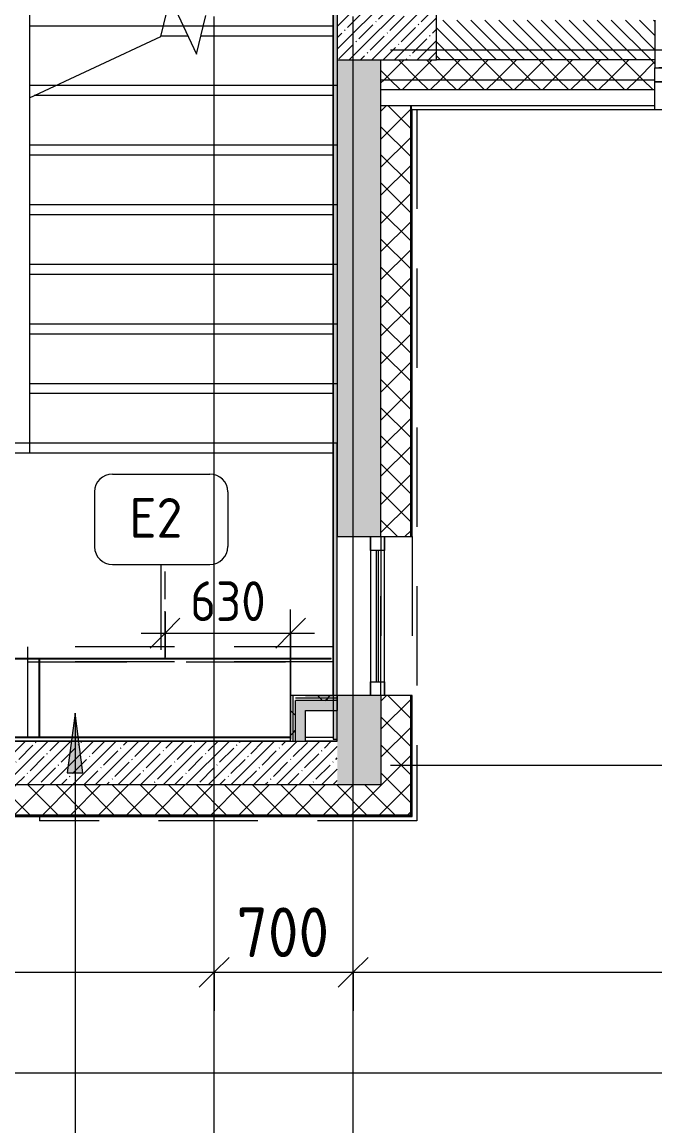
# Model space of a CAD drawing. Header units: millimetres. Extents: x -6228 to 201956, y -8553 to 30426.
# Drawn here: x 170844 to 174032, y -1816 to 3740 of the extents above; entities that cross this region are included whole.
import ezdxf

# ---------------------------------------------------------------- set-up
doc = ezdxf.new("R2010")
doc.units = ezdxf.units.MM
for name, pattern in [('200_ШТРИХ__ш1_п0_6_', [800, 500, -300]), ('ADSK_Штрих_ш2 п1', [300, 200, -100]), ('Осевая', [15875, 3175, -2381.25, 7937.5, -2381.25])]:
    doc.linetypes.add(name, pattern=pattern)
for name, color, linetype, lineweight in [('A-ANNO-DIMS', 7, 'Continuous', 9), ('A-ANNO-DIMS-100', 7, 'Continuous', 9), ('A-DETL-1', 7, 'ADSK_Штрих_ш2 п1', 9), ('A-DETL-MBND-1', 7, '200_ШТРИХ__ш1_п0_6_', 9), ('A-GLAZ-2', 7, 'Continuous', 9), ('A-WALL-1', 7, 'Continuous', 9), ('A-WALL-4', 7, 'Continuous', 13), ('G-ANNO-TEXT', 7, 'Continuous', 9), ('I-WALL-5', 7, 'Continuous', 9), ('S-COLS-2', 7, 'Continuous', 9), ('S-STRS-2', 7, 'Continuous', 9), ('S-STRS-MBND-2', 7, 'Continuous', 9), ('Марки для знаков', 7, 'Continuous', 9), ('Оси', 7, 'Continuous', 9), ('Оси-2', 7, 'Осевая', 9)]:
    doc.layers.add(name, color=color, linetype=linetype, lineweight=lineweight)
for name, color, linetype, lineweight, true_color in [('I-WALL-1', 7, 'Continuous', 5, 0xe7e7e7), ('I-WALL-4', 7, 'Continuous', 9, 0xe7e7e7), ('I-WALL-7', 9, 'Continuous', 9, 0x808080)]:
    doc.layers.add(name, color=color, linetype=linetype, lineweight=lineweight, true_color=true_color)
doc.styles.add('GOST Common_1', font='GOST_Common.ttf', dxfattribs={"height": 200})
doc.styles.add('ISOCPEUR_1', font='isocpeur.ttf', dxfattribs={"width": 0.9, "height": 250})
doc.styles.add('ISOCPEUR_2', font='isocpeur.ttf', dxfattribs={"width": 0.9, "height": 200})
doc.dimstyles.new('ISO-2_0_0_9К_Средний_округл2_1', dxfattribs={"dimscale": 304.8, "dimtxt": 199.196235, "dimasz": 0.492126, "dimexe": 0.393701, "dimexo": 0, "dimgap": 0, "dimtad": 1, "dimdec": 0, "dimrnd": 10, "dimzin": 0, "dimdsep": 46, "dimtxsty": 'ISOCPEUR_2', "dimblk1": 'OBLIQUE', "dimblk2": 'OBLIQUE', "dimsah": 1, "dimcen": 0.09, "dimdle": 0.393701, "dimazin": 0, "dimtfac": 1, "dimtdec": 4, "dimtix": 1, "dimtmove": 0, "dimatfit": 3, "dimfxl": 1, "dimtvp": 1, "dimtolj": 1, "dimtzin": 0, "dimarcsym": 2})
doc.dimstyles.new('ISO-2_5_0_9К_БОЛЬШОЙ', dxfattribs={"dimscale": 304.8, "dimtxt": 248.995294, "dimasz": 0.492126, "dimexe": 0.393701, "dimexo": 0.984252, "dimgap": 0, "dimtad": 1, "dimdec": 0, "dimrnd": 10, "dimzin": 0, "dimdsep": 46, "dimtxsty": 'ISOCPEUR_1', "dimblk1": 'OBLIQUE', "dimblk2": 'OBLIQUE', "dimsah": 1, "dimcen": 0.09, "dimdle": 0.393701, "dimazin": 0, "dimtfac": 1, "dimtdec": 4, "dimtix": 1, "dimtmove": 0, "dimatfit": 3, "dimfxl": 1, "dimtvp": 1, "dimtolj": 1, "dimtzin": 0, "dimarcsym": 2})
pattern_1 = [(45, (96951.9, 0), (-70.71068, 70.71068), []), (135, (96951.9, 0), (-70.71068, -70.71068), [])]
pattern_2 = [(45, (96951.9, 0), (-57.02463, 57.02463), []), (45, (97008.92, 0), (-57.02463, 57.02463), [100.806, -20.161, 3.353, -16.808])]
pattern_3 = [(45, (96951.9, 0), (-106.06602, 106.06602), []), (135, (96951.9, 0), (-106.06602, -106.06602), [])]

# ---------------------------------------------------------------- blocks, each defined once
blk = doc.blocks.new('BSC_Колонна _Прямоугольная - 500х500-V182-План зашивки приборов отопления в осях 1 этажа 12-23')
at = {"layer": 'S-COLS-2'}
h = blk.add_hatch(dxfattribs=at)
h.set_pattern_fill('FP_152', color=256, style=0, pattern_type=2)
h.set_pattern_definition([(45, (-75730, -3800), (-57.02463, 57.02463), []), (45, (-75672.975, -3800), (-57.02463, 57.02463), [100.806, -20.161, 3.353, -16.808])])
h.paths.add_polyline_path([(-250, -250), (250, -250), (250, 250), (-250, 250), (-250, 8.8)])
for p, q in [((250, 250), (-250, 250)), ((-250, 250), (-250, -250)), ((250, -250), (250, 250)), ((-250, -250), (250, -250))]:
    blk.add_line(p, q, dxfattribs=at)
blk = doc.blocks.new('120_Окно_СКБ_1Ст - 120_Окно_СКБ_1Ст 900х2500_h_-19906150-План зашивки приборов отопления в осях 1 этажа 12-23')
at = {"layer": 'A-GLAZ-2'}
for p, q in [((-450, -75), (-450, -5)), ((-450, -5), (-380, -5)), ((450, -5), (-450, -5)), ((-380, -5), (-380, -75)), ((380, -35), (-380, -35)), ((-380, -35), (-380, -75)), ((-330, -85), (-330, -35)), ((-330, -55), (330, -55)), ((330, -85), (330, -35)), ((380, -75), (380, -5)), ((380, -5), (450, -5)), ((380, -75), (380, -35)), ((450, -5), (450, -75)), ((-380, -75), (-450, -75)), ((-430, -75), (-400, -75)), ((-380, -75), (-400, -75)), ((-400, -75), (-400, -85)), ((-400, -85), (400, -85)), ((400, -85), (-400, -85)), ((330, -65), (-330, -65)), ((450, -75), (380, -75)), ((400, -75), (380, -75)), ((400, -75), (430, -75)), ((400, -85), (400, -75))]:
    blk.add_line(p, q, dxfattribs=at)
blk = doc.blocks.new('120_Окно_СКБ_1Ст - 120_Окно_СКБ_1Ст 800х2500 EI30-23532001-План зашивки приборов отопления в осях 1 этажа 12-23')
at = {"layer": 'A-GLAZ-2'}
for p, q in [((-400, -127), (-400, -57)), ((-400, -57), (-330, -57)), ((400, -57), (-400, -57)), ((-330, -57), (-330, -127)), ((330, -87), (-330, -87)), ((330, -97), (-330, -97)), ((330, -127), (330, -57)), ((330, -57), (400, -57)), ((400, -57), (400, -127)), ((-330, -127), (-400, -127)), ((-400, -127), (400, -127)), ((400, -127), (330, -127))]:
    blk.add_line(p, q, dxfattribs=at)
blk = doc.blocks.new('Зашивка приборов отопления27 - Зашивка приборов отопления-33322407-План зашивки приборов отопления в осях 1 этажа 12-23')
at = {"layer": 'A-DETL-MBND-1'}
for p, q in [((75460, 595), (73919.6, 595)), ((73919.6, 595), (73919.6, 520)), ((73919.6, 520), (73919.6, 140)), ((73919.6, 520), (75460, 520)), ((75460, 520), (73920, 520)), ((73920, 520), (73920, 140))]:
    blk.add_line(p, q, dxfattribs=at)
blk = doc.blocks.new('DIMBLOCK29-План зашивки приборов отопления в осях 1 этажа 12-23')
at = {"layer": 'A-ANNO-DIMS-100'}
for p, q in [((168911.9, -1236.9), (168911.9, -922.9)), ((171811.9, -1236.9), (171811.9, -922.9)), ((168911.9, -1042.9), (171811.9, -1042.9)), ((168911.9, -1042.9), (168911.9, -1236.9)), ((171811.9, -1042.9), (171811.9, -1236.9))]:
    blk.add_line(p, q, dxfattribs=at)
at = {"layer": 'A-ANNO-DIMS-100', "lineweight": 20}
for p, q in [((168911.9, -1042.9), (168986.9, -967.9)), ((171811.9, -1042.9), (171886.9, -967.9)), ((168911.9, -1042.9), (168836.9, -1117.9)), ((171811.9, -1042.9), (171736.9, -1117.9))]:
    blk.add_line(p, q, dxfattribs=at)
at = {"layer": 'A-ANNO-DIMS-100', "color": 0, "insert": (170045.9, -716.3), "char_height": 250, "width": 758.478, "attachment_point": 1, "line_spacing_factor": 1.149209, "style": 'ISOCPEUR_1'}
blk.add_mtext('2900', dxfattribs=at)
blk = doc.blocks.new('_Oblique')
at = {"color": 0, "linetype": 'ByBlock', "lineweight": -2}
blk.add_line((-0.5, -0.5), (0.5, 0.5), dxfattribs=at)
blk = doc.blocks.new('DIMBLOCK30-План зашивки приборов отопления в осях 1 этажа 12-23')
at = {"layer": 'A-ANNO-DIMS-100'}
for p, q in [((171811.9, -1236.9), (171811.9, -922.9)), ((172511.9, -1236.9), (172511.9, -922.9)), ((171811.9, -1042.9), (172511.9, -1042.9)), ((171811.9, -1042.9), (171811.9, -1236.9)), ((172511.9, -1042.9), (172511.9, -1236.9))]:
    blk.add_line(p, q, dxfattribs=at)
at = {"layer": 'A-ANNO-DIMS-100', "lineweight": 20}
for p, q in [((171811.9, -1042.9), (171886.9, -967.9)), ((172511.9, -1042.9), (172586.9, -967.9)), ((171811.9, -1042.9), (171736.9, -1117.9)), ((172511.9, -1042.9), (172436.9, -1117.9))]:
    blk.add_line(p, q, dxfattribs=at)
at = {"layer": 'A-ANNO-DIMS-100', "color": 0, "insert": (171924.9, -716.3), "char_height": 250, "width": 568.858, "attachment_point": 1, "line_spacing_factor": 1.149209, "style": 'ISOCPEUR_1'}
blk.add_mtext('700', dxfattribs=at)
blk = doc.blocks.new('DIMBLOCK31-План зашивки приборов отопления в осях 1 этажа 12-23')
at = {"layer": 'A-ANNO-DIMS-100'}
for p, q in [((172511.9, -1236.9), (172511.9, -922.9)), ((177611.9, -1236.9), (177611.9, -922.9)), ((172511.9, -1042.9), (177611.9, -1042.9)), ((172511.9, -1042.9), (172511.9, -1236.9)), ((177611.9, -1042.9), (177611.9, -1236.9))]:
    blk.add_line(p, q, dxfattribs=at)
at = {"layer": 'A-ANNO-DIMS-100', "lineweight": 20}
for p, q in [((172511.9, -1042.9), (172586.9, -967.9)), ((177611.9, -1042.9), (177686.9, -967.9)), ((172511.9, -1042.9), (172436.9, -1117.9)), ((177611.9, -1042.9), (177536.9, -1117.9))]:
    blk.add_line(p, q, dxfattribs=at)
at = {"layer": 'A-ANNO-DIMS-100', "color": 0, "insert": (174767.4, -716.3), "char_height": 250, "width": 706.764, "attachment_point": 1, "line_spacing_factor": 1.149209, "style": 'ISOCPEUR_1'}
blk.add_mtext('5100', dxfattribs=at)
blk = doc.blocks.new('DIMBLOCK33-План зашивки приборов отопления в осях 1 этажа 12-23')
at = {"layer": 'A-ANNO-DIMS-100'}
for p, q in [((135261.9, -1743.6), (135261.9, -1429.6)), ((181511.9, -1743.6), (181511.9, -1429.6)), ((135141.9, -1549.6), (181631.9, -1549.6)), ((135261.9, -1549.6), (135261.9, -1743.6)), ((181511.9, -1549.6), (181511.9, -1743.6))]:
    blk.add_line(p, q, dxfattribs=at)
at = {"layer": 'A-ANNO-DIMS-100', "lineweight": 20}
for p, q in [((135261.9, -1549.6), (135336.9, -1474.6)), ((181511.9, -1549.6), (181586.9, -1474.6)), ((135261.9, -1549.6), (135186.9, -1624.6)), ((181511.9, -1549.6), (181436.9, -1624.6))]:
    blk.add_line(p, q, dxfattribs=at)
at = {"layer": 'A-ANNO-DIMS-100', "color": 0, "insert": (157979.9, -1223), "char_height": 250, "width": 976.828, "attachment_point": 1, "line_spacing_factor": 1.149209, "style": 'ISOCPEUR_1'}
blk.add_mtext('46250', dxfattribs=at)
blk = doc.blocks.new('DIMBLOCK44-План зашивки приборов отопления в осях 1 этажа 12-23')
at = {"layer": 'A-ANNO-DIMS-100'}
for p, q in [((172196.9, 350), (172196.9, 783.9)), ((171564.4, 770), (171564.4, 543.9)), ((171564.4, 663.9), (171564.4, 770)), ((171444.4, 663.9), (172316.9, 663.9)), ((172196.9, 663.9), (172196.9, 350))]:
    blk.add_line(p, q, dxfattribs=at)
at = {"layer": 'A-ANNO-DIMS-100', "lineweight": 20}
for p, q in [((171564.4, 663.9), (171639.4, 738.9)), ((172196.9, 663.9), (172271.9, 738.9)), ((171564.4, 663.9), (171489.4, 588.9)), ((172196.9, 663.9), (172121.9, 588.9))]:
    blk.add_line(p, q, dxfattribs=at)
at = {"layer": 'A-ANNO-DIMS-100', "color": 0, "insert": (171691, 925.2), "char_height": 200, "width": 455.087, "attachment_point": 1, "line_spacing_factor": 1.149209, "style": 'ISOCPEUR_2'}
blk.add_mtext('630', dxfattribs=at)
blk = doc.blocks.new('Марка_Знаки - В прямоуг_Наименование краткое-30718135-План зашивки приборов отопления в осях 1 этажа 12-23')
at = {"layer": 'Марки для знаков'}
for p, q in [((-2.455, 2.278), (2.455, 2.278)), ((-3.355, 1.378), (-3.355, -1.384)), ((3.355, 1.378), (3.355, -1.378)), ((-2.461, -2.278), (2.455, -2.278))]:
    blk.add_line(p, q, dxfattribs=at)
for centre, radius, start, end in [((-2.455, 1.378), 0.9, 90, 180), ((2.455, 1.378), 0.9, 0, 90), ((-2.461, -1.384), 0.893, 180, 270), ((2.455, -1.378), 0.9, 270, 0)]:
    blk.add_arc(centre, radius, start, end, dxfattribs=at)

msp = doc.modelspace()

# ---------------------------------------------------------------- hatches: boundary and pattern name
at = {"layer": 'A-WALL-1'}
h = msp.add_hatch(dxfattribs=at)
h.set_pattern_fill('FP_160', color=256, style=0, pattern_type=2)
h.set_pattern_definition([(135, (96951.896, 0), (-35.35534, -35.35534), [])])
h.paths.add_polyline_path([(177132.3, 3550), (177301.9, 3550), (177301.9, 3750), (177031.9, 3750), (177031.9, 3550)])
h.paths.add_polyline_path([(176131.9, 3550), (176131.9, 3750), (174931.9, 3750), (174931.9, 3550), (176040.2, 3550)])
h.paths.add_polyline_path([(173855.9, 3550), (174031.9, 3550), (174031.9, 3750), (172931.9, 3750), (172931.9, 3550), (173491.9, 3550)])
h = msp.add_hatch(dxfattribs=at)
h.set_pattern_fill('FP_161', color=256, style=0, pattern_type=2)
h.set_pattern_definition(pattern_1)
h.paths.add_polyline_path([(181487.6, 3450), (181487.6, 3550), (181071.9, 3550), (181071.9, 3450), (181136.8, 3450)])
h.paths.add_polyline_path([(178371.9, 3450), (178371.9, 3550), (177031.9, 3550), (177031.9, 3450), (178224.4, 3450)])
h.paths.add_polyline_path([(176131.9, 3450), (176131.9, 3550), (174931.9, 3550), (174931.9, 3450), (176040.2, 3450)])
h.paths.add_polyline_path([(173855.9, 3450), (174031.9, 3450), (174031.9, 3550), (172651.9, 3550), (172651.9, 3450), (173491.9, 3450)])
h = msp.add_hatch(dxfattribs=at)
h.set_pattern_fill('FP_161', color=256, style=0, pattern_type=2)
h.set_pattern_definition(pattern_1)
h.paths.add_polyline_path([(181487.6, 3400), (181487.6, 3450), (181071.9, 3450), (181071.9, 3400), (181136.8, 3400)])
h.paths.add_polyline_path([(178224.4, 3400), (178371.9, 3400), (178371.9, 3450), (177031.9, 3450), (177031.9, 3400), (177496.4, 3400)])
h.paths.add_polyline_path([(176040.2, 3400), (176131.9, 3400), (176131.9, 3450), (174931.9, 3450), (174931.9, 3400), (175312.1, 3400)])
h.paths.add_polyline_path([(173855.9, 3400), (174031.9, 3400), (174031.9, 3450), (172651.9, 3450), (172651.9, 3400), (173491.9, 3400)])
h = msp.add_hatch(dxfattribs=at)
h.set_pattern_fill('FP_161', color=256, style=0, pattern_type=2)
h.set_pattern_definition(pattern_1)
h.paths.add_polyline_path([(172801.9, -250), (172801.9, 350), (172651.9, 350), (172651.9, -250)])
h.paths.add_polyline_path([(172801.9, 1150), (172801.9, 3320), (172651.9, 3320), (172651.9, 1150)])
h = msp.add_hatch(dxfattribs=at)
h.set_pattern_fill('FP_161', color=256, style=0, pattern_type=2)
h.set_pattern_definition(pattern_1)
h.paths.add_polyline_path([(171671.7, -250), (172651.9, -250), (172651.9, -100), (168511.9, -100), (168511.9, -250), (170943.6, -250)])
h.paths.add_polyline_path([(167611.9, -250), (167611.9, -100), (164011.9, -100), (164011.9, -250), (167303.2, -250)])
h.paths.add_polyline_path([(162206.6, -250), (163111.9, -250), (163111.9, -100), (162111.9, -100), (162111.9, -250)])
h.paths.add_polyline_path([(158566.2, -250), (159011.9, -250), (159011.9, -100), (157861.9, -100), (157861.9, -250)])
h.paths.add_polyline_path([(155761.9, -250), (155761.9, -100), (155011.9, -100), (155011.9, -250), (155653.9, -250)])
h.paths.add_polyline_path([(154111.9, -250), (154111.9, -100), (153361.9, -100), (153361.9, -250), (153469.6, -250)])
h.paths.add_polyline_path([(149101.1, -250), (150261.9, -250), (150261.9, -100), (148861.9, -100), (148861.9, -250)])
h.paths.add_polyline_path([(144361.9, -250), (145761.9, -250), (145761.9, -100), (144361.9, -100), (144361.9, -244.7)])
h.paths.add_polyline_path([(142261.9, -250), (142261.9, -100), (141888.2, -100), (141888.2, -250)])
h.paths.add_polyline_path([(140988.2, -250), (140988.2, -100), (139611.9, -100), (139611.9, -250), (140364.2, -250)])
h.paths.add_polyline_path([(135995.7, -250), (136511.9, -250), (136511.9, -100), (135694.5, -100), (135694.5, -250)])
at = {"layer": 'G-ANNO-TEXT'}
msp.add_hatch(color=256, dxfattribs=at).paths.add_polyline_path([(171110.9, 260.8), (171071.4, -39.2), (171150.4, -39.2)])
at = {"layer": 'I-WALL-1'}
msp.add_hatch(color=256, dxfattribs=at).paths.add_polyline_path([(172271.9, 120), (172271.9, 325), (172221.9, 325), (172221.9, 120)])
at = {"layer": 'I-WALL-4'}
msp.add_hatch(color=256, dxfattribs=at).paths.add_polyline_path([(172271.9, 275), (172431.9, 275), (172431.9, 325), (172271.9, 325)])
at = {"layer": 'I-WALL-5'}
h = msp.add_hatch(dxfattribs=at)
h.set_pattern_fill('FP_157', color=256, style=0, pattern_type=2)
h.set_pattern_definition(pattern_2)
h.paths.add_polyline_path([(172431.9, -100), (172651.9, -100), (172651.9, 350), (172431.9, 350), (172431.9, 120)])
h.paths.add_polyline_path([(172431.9, 1150), (172651.9, 1150), (172651.9, 3550), (172431.9, 3550), (172431.9, 1492.5)])
h.paths.add_polyline_path([(172651.9, 4050), (172651.9, 7900), (172431.9, 7900), (172431.9, 4050), (172614.1, 4050)])
h = msp.add_hatch(dxfattribs=at)
h.set_pattern_fill('FP_187', color=256, style=0, pattern_type=2)
h.set_pattern_definition(pattern_3)
h.paths.add_polyline_path([(172196.9, 120), (172209.4, 120), (172209.4, 351), (172196.9, 350), (172196.9, 130)])
h = msp.add_hatch(dxfattribs=at)
h.set_pattern_fill('FP_187', color=256, style=0, pattern_type=2)
h.set_pattern_definition(pattern_3)
h.paths.add_polyline_path([(172209.4, 120), (172221.9, 120), (172221.9, 351), (172209.4, 350), (172209.4, 189.6)])
h = msp.add_hatch(dxfattribs=at)
h.set_pattern_fill('FP_187', color=256, style=0, pattern_type=2)
h.set_pattern_definition(pattern_3)
h.paths.add_polyline_path([(172431.9, 337.5), (172431.9, 350), (172221.9, 350), (172221.9, 337.5), (172399.8, 337.5)])
h = msp.add_hatch(dxfattribs=at)
h.set_pattern_fill('FP_187', color=256, style=0, pattern_type=2)
h.set_pattern_definition(pattern_3)
h.paths.add_polyline_path([(172271.9, 325), (172431.9, 325), (172431.9, 337.5), (172221.9, 337.5), (172221.9, 325)])
h = msp.add_hatch(dxfattribs=at)
h.set_pattern_fill('FP_157', color=256, style=0, pattern_type=2)
h.set_pattern_definition(pattern_2)
h.paths.add_polyline_path([(172431.9, -100), (172431.9, 120), (168811.9, 120), (168811.9, -100), (172399.8, -100)])
at = {"layer": 'I-WALL-7'}
h = msp.add_hatch(dxfattribs=at)
h.set_pattern_fill('FP_186', color=256, style=0, pattern_type=2)
h.set_pattern_definition([(0, (96951.896, 0), (121.92, 30.48), [10.058, -81.382, 10.058, -81.382, -487.68]), (0, (96951.896, 0), (121.92, 30.48), [-182.88, 10.058, -172.822, 10.058, -81.382, -213.36]), (0, (96951.896, 0), (121.92, 30.48), [-457.2, 10.058, -50.902, 10.058, -142.342]), (120, (96997.616, 15.24), (-87.356454, 90.345817), [10.058, -81.382, 10.058, -81.382, -487.68]), (120, (96997.616, 15.24), (-87.356454, 90.345817), [-182.88, 10.058, -172.822, 10.058, -81.382, -213.36]), (120, (96997.616, 15.24), (-87.356454, 90.345817), [-457.2, 10.058, -50.902, 10.058, -142.342]), (240, (97012.856, 76.2), (-34.563546, -120.825817), [10.058, -81.382, 10.058, -81.382, -487.68]), (240, (97012.856, 76.2), (-34.563546, -120.825817), [-182.88, 10.058, -172.822, 10.058, -81.382, -213.36]), (240, (97012.856, 76.2), (-34.563546, -120.825817), [-457.2, 10.058, -50.902, 10.058, -142.342])])
h.paths.add_polyline_path([(172431.9, 130), (172431.9, 7660), (172411.9, 7659), (172411.9, 130)])

# ---------------------------------------------------------------- linework, layer by layer
at = {"layer": 'A-DETL-1'}
for p, q in [((171564.4, 575), (171564.4, 975)), ((171564.4, 535), (171564.4, 915))]:
    msp.add_line(p, q, dxfattribs=at)
at = {"layer": 'A-DETL-MBND-1'}
for p, q in [((172831.9, 3300), (172831.9, -280)), ((172651.9, 1150), (172651.9, 350)), ((172651.9, 350), (172651.9, 1150)), ((172809.9, 1150), (172809.9, 350)), ((172400.9, 535), (170930.9, 535)), ((170930.9, 140), (170930.9, 535)), ((170931.9, 536), (172400.9, 536)), ((170931.9, 536), (170931.9, 140)), ((172400.9, 535), (172400.9, 536)), ((169051.9, 140), (172196.9, 140)), ((169052.9, 141), (172196.9, 141)), ((172196.9, 140), (169052.9, 140)), ((172271.9, 140), (172411.9, 140)), ((170931.9, -258), (170931.9, -280)), ((172831.9, -280), (170931.9, -280))]:
    msp.add_line(p, q, dxfattribs=at)
at = {"layer": 'A-WALL-1'}
for p, q in [((174031.9, 3300), (174031.9, 3510)), ((172809.9, 3300), (181864.8, 3300)), ((172809.9, 1150), (172809.9, 3300)), ((172651.9, 1150), (172809.9, 1150)), ((172809.9, 350), (172651.9, 350)), ((172809.9, -258), (172809.9, 350)), ((172651.9, -100), (172431.9, -100)), ((163111.9, -258), (172809.9, -258))]:
    msp.add_line(p, q, dxfattribs=at)
at = {"layer": 'A-WALL-4'}
for p, q in [((172431.9, 3550), (172431.9, 1150)), ((174031.9, 3550), (172931.9, 3550)), ((172651.9, 3450), (174031.9, 3450)), ((172651.9, 3400), (174031.9, 3400)), ((172651.9, 3320), (174031.9, 3320)), ((172651.9, 1150), (172651.9, 3320)), ((172801.9, 1150), (172801.9, 3320)), ((172804.9, 1150), (172804.9, 3320)), ((172809.9, 3300), (172804.9, 3300)), ((172196.9, 305), (172196.9, 351)), ((172209.4, 120), (172209.4, 351)), ((172221.9, 351), (172221.9, 350)), ((172431.9, 337.5), (172221.9, 337.5)), ((172271.9, 351), (172271.9, 350)), ((172410.9, 350), (172410.9, 351)), ((172431.9, 350), (172431.9, 275)), ((172651.9, 350), (172651.9, -100)), ((172801.9, -250), (172801.9, 350)), ((172804.9, -253), (172804.9, 350)), ((172221.9, 120), (172221.9, 325)), ((172431.9, 325), (172221.9, 325)), ((172196.9, 120), (172271.9, 120)), ((172431.9, -100), (168511.9, -100)), ((168511.9, -250), (172801.9, -250)), ((168511.9, -253), (172804.9, -253))]:
    msp.add_line(p, q, dxfattribs=at)
at = {"layer": 'G-ANNO-TEXT'}
for p, q in [((171110.9, 260.8), (171071.4, -39.2)), ((171150.4, -39.2), (171110.9, 260.8)), ((171110.9, 260.8), (171110.9, -3298.6)), ((171071.4, -39.2), (171150.4, -39.2))]:
    msp.add_line(p, q, dxfattribs=at)
at = {"layer": 'I-WALL-5'}
for p, q in [((172410.9, 351), (172410.9, 7660)), ((172411.9, 7659), (172411.9, 130)), ((174031.9, 3750), (174031.9, 3510)), ((172651.9, 3320), (172651.9, 3550)), ((174031.9, 3510), (174052.9, 3510)), ((172410.9, 3315.1), (172411.9, 3315.1)), ((172411.9, 3009.6), (172410.9, 3009.6)), ((172411.9, 2003.2), (172410.9, 2003.2)), ((172411.9, 1785.5), (172410.9, 1785.5)), ((172410.9, 1379.5), (172411.9, 1379.5)), ((172431.9, 1150), (172651.9, 1150)), ((172431.9, 120), (172431.9, 1150)), ((172400.9, 536), (169051.9, 536)), ((169051.9, 535), (172400.9, 535)), ((172400.9, 535), (172400.9, 536)), ((172411.9, 536), (172410.9, 536)), ((172195.9, 351), (172195.9, 140)), ((172410.9, 351), (172195.9, 351)), ((172651.9, 350), (172271.9, 350)), ((172271.9, 350), (172410.9, 350)), ((172410.9, 350), (172410.9, 140.5)), ((172196.9, 120), (172196.9, 305)), ((172271.9, 120), (172271.9, 275)), ((172271.9, 275), (172431.9, 275)), ((172195.9, 140), (169051.9, 140)), ((172196.9, 120), (169051.9, 120)), ((169052.9, 139), (172195.9, 139)), ((172195.9, 139), (172195.9, 130)), ((172195.9, 130), (172196.9, 130)), ((172431.9, 120), (172271.9, 120)), ((172410.9, 140.5), (172411.9, 140.5)), ((172411.9, 130), (172431.9, 130))]:
    msp.add_line(p, q, dxfattribs=at)
at = {"layer": 'S-STRS-2'}
for p, q in [((170881.9, 4020), (170881.9, 3720)), ((170881.9, 3720), (170881.9, 3420)), ((171556.4, 3720), (170881.9, 3720)), ((171556.4, 3720), (170881.9, 3720)), ((171680.3, 3669.7), (171544.2, 3669.7)), ((171680.3, 3669.7), (171544.2, 3669.7)), ((171757.3, 3720), (171656.9, 3720)), ((171757.3, 3720), (171656.9, 3720)), ((172411.9, 3669.7), (171745.1, 3669.7)), ((172411.9, 3669.7), (171745.1, 3669.7)), ((170881.9, 3420), (170881.9, 3358.6)), ((171013.5, 3420), (170881.9, 3420)), ((171013.5, 3420), (170881.9, 3420)), ((170881.9, 3358.6), (170881.9, 3069.7)), ((172411.9, 3369.7), (170905.7, 3369.7)), ((172411.9, 3369.7), (170905.7, 3369.7)), ((170881.9, 3069.7), (170881.9, 2769.7)), ((172411.9, 3069.7), (170881.9, 3069.7)), ((172411.9, 3069.7), (170881.9, 3069.7)), ((170881.9, 2769.7), (170881.9, 2469.7)), ((172411.9, 2769.7), (170881.9, 2769.7)), ((172411.9, 2769.7), (170881.9, 2769.7)), ((170881.9, 2469.7), (170881.9, 2169.7)), ((172411.9, 2469.7), (170881.9, 2469.7)), ((172411.9, 2469.7), (170881.9, 2469.7)), ((170881.9, 2169.7), (170881.9, 1869.7)), ((172411.9, 2169.7), (170881.9, 2169.7)), ((172411.9, 2169.7), (170881.9, 2169.7)), ((170881.9, 1869.7), (170881.9, 1569.7)), ((172411.9, 1869.7), (170881.9, 1869.7)), ((172411.9, 1869.7), (170881.9, 1869.7)), ((170881.9, 1569.7), (170581.9, 1569.7)), ((172411.9, 1569.7), (170881.9, 1569.7)), ((172411.9, 1569.7), (170881.9, 1569.7))]:
    msp.add_line(p, q, dxfattribs=at)
at = {"layer": 'S-STRS-MBND-2'}
for p, q in [((171543.6, 3667.2), (171590.9, 3861.6)), ((171590.9, 3861.6), (171722.9, 3578.4)), ((171722.9, 3578.4), (171770.2, 3772.8)), ((170881.9, 3358.6), (171543.6, 3667.2)), ((171656.9, 3720), (171556.4, 3720)), ((171656.9, 3720), (171556.4, 3720)), ((172411.9, 3720), (171757.3, 3720)), ((172411.9, 3720), (171757.3, 3720)), ((172431.9, 3420), (171013.5, 3420)), ((172431.9, 3420), (171013.5, 3420)), ((172431.9, 3420), (172431.9, 1620)), ((170881.9, 3358.6), (170881.9, 1620)), ((172431.9, 3120), (170881.9, 3120)), ((172431.9, 3120), (170881.9, 3120)), ((172431.9, 2820), (170881.9, 2820)), ((172431.9, 2820), (170881.9, 2820)), ((172431.9, 2520), (170881.9, 2520)), ((172431.9, 2520), (170881.9, 2520)), ((172431.9, 2220), (170881.9, 2220)), ((172431.9, 2220), (170881.9, 2220)), ((172431.9, 1920), (170881.9, 1920)), ((172431.9, 1920), (170881.9, 1920)), ((170881.9, 1620), (170581.9, 1620)), ((172431.9, 1620), (170881.9, 1620)), ((172431.9, 1620), (170881.9, 1620)), ((172431.9, 120), (172431.9, 1620)), ((169031.9, 120), (172431.9, 120))]:
    msp.add_line(p, q, dxfattribs=at)
at = {"layer": 'Марки для знаков'}
msp.add_line((171545, 580.2), (171545, 1009.7), dxfattribs=at)
at = {"layer": 'Оси'}
for p, q in [((171811.9, -1906.3), (171811.9, 593.7)), ((172511.9, -1906.3), (172511.9, 593.7))]:
    msp.add_line(p, q, dxfattribs=at)
at = {"layer": 'Оси-2'}
for p, q in [((172511.9, 593.7), (172511.9, 25078.1)), ((171811.9, 593.7), (171811.9, 24898.1)), ((135394.4, 3600), (179201.9, 3600)), ((135394.4, 0), (179201.9, 0))]:
    msp.add_line(p, q, dxfattribs=at)

# ---------------------------------------------------------------- block references
at = {"layer": 'A-DETL-MBND-1'}
msp.add_blockref('Зашивка приборов отопления27 - Зашивка приборов отопления-33322407-План зашивки приборов отопления в осях 1 этажа 12-23', (96951.9, 0), dxfattribs=at)
at = {"layer": 'A-GLAZ-2'}
for name, p, rotation in [('120_Окно_СКБ_1Ст - 120_Окно_СКБ_1Ст 900х2500_h_-19906150-План зашивки приборов отопления в осях 1 этажа 12-23', (174481.9, 3435), 180), ('120_Окно_СКБ_1Ст - 120_Окно_СКБ_1Ст 800х2500 EI30-23532001-План зашивки приборов отопления в осях 1 этажа 12-23', (172726.9, 750), 270)]:
    msp.add_blockref(name, p, dxfattribs=dict(at, rotation=rotation))
at = {"layer": 'S-COLS-2'}
msp.add_blockref('BSC_Колонна _Прямоугольная - 500х500-V182-План зашивки приборов отопления в осях 1 этажа 12-23', (172681.9, 3800), dxfattribs=at)
at = {"layer": 'Марки для знаков', "xscale": 99.99999999999993, "yscale": 99.99999999999993, "zscale": 99.99999999999993}
msp.add_blockref('Марка_Знаки - В прямоуг_Наименование краткое-30718135-План зашивки приборов отопления в осях 1 этажа 12-23', (171545, 1237.4), dxfattribs=at)

# ---------------------------------------------------------------- texts
at = {"layer": 'Марки для знаков', "insert": (171384.5, 1344.5), "char_height": 200, "width": 352.742, "attachment_point": 1, "style": 'GOST Common_1'}
msp.add_mtext('E2', dxfattribs=at)

# ---------------------------------------------------------------- dimensions: what is measured, and where the dimension line sits
at = {"layer": 'A-ANNO-DIMS'}
for base, p1, p2, dimstyle, override, picture, middle in [((172196.89619, 663.91785), (171564.39617, 769.98387), (172196.89619, 350), 'ISO-2_0_0_9К_Средний_округл2_1', {"dimpost": '<>', "dimfxl": 759.238253}, 'DIMBLOCK44-План зашивки приборов отопления в осях 1 этажа 12-23', (171880.64618, 763.91785)), ((171811.9, -1042.9), (168911.9, -936.9), (171811.9, -936.9), 'ISO-2_5_0_9К_БОЛЬШОЙ', {"dimpost": '<>', "dimfxl": 2900}, 'DIMBLOCK29-План зашивки приборов отопления в осях 1 этажа 12-23', (170361.9, -917.9)), ((172511.9, -1042.9), (171811.9, -936.9), (172511.9, -936.9), 'ISO-2_5_0_9К_БОЛЬШОЙ', {"dimpost": '<>', "dimfxl": 700}, 'DIMBLOCK30-План зашивки приборов отопления в осях 1 этажа 12-23', (172161.9, -917.9)), ((177611.9, -1042.9), (172511.9, -936.9), (177611.9, -936.9), 'ISO-2_5_0_9К_БОЛЬШОЙ', {"dimpost": '<>', "dimfxl": 5100}, 'DIMBLOCK31-План зашивки приборов отопления в осях 1 этажа 12-23', (175061.9, -917.9)), ((181511.9, -1549.6), (135261.9, -1443.6), (181511.9, -1443.6), 'ISO-2_5_0_9К_БОЛЬШОЙ', {"dimpost": '<>', "dimfxl": 46250}, 'DIMBLOCK33-План зашивки приборов отопления в осях 1 этажа 12-23', (158386.9, -1424.6))]:
    dim = msp.add_linear_dim(base=base, p1=p1, p2=p2, dimstyle=dimstyle, override=override, dxfattribs=at)
    dim.commit()
    dim.dimension.update_dxf_attribs({"geometry": picture, "text_midpoint": middle})

doc.saveas('drawing.dxf')
